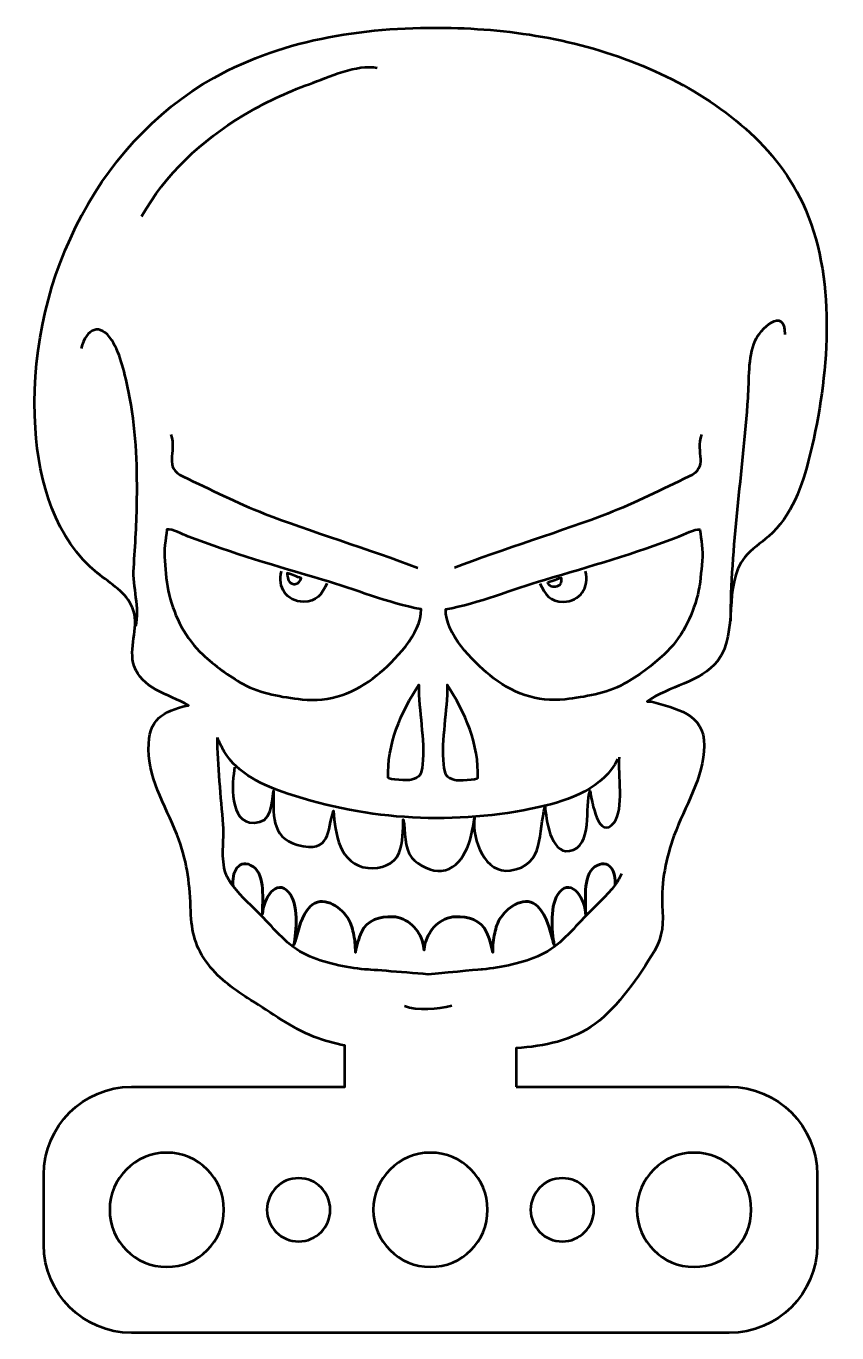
# Model space of a CAD drawing. Header units: centimetres. Extents: x -12.3 to -7.69, y -10.7 to -3.27.
import ezdxf

# ---------------------------------------------------------------- set-up
doc = ezdxf.new("R2010")
doc.units = ezdxf.units.CM
doc.header["$MEASUREMENT"] = 0
doc.layers.add('Layer 1', color=7, linetype='Continuous')

msp = doc.modelspace()

# ---------------------------------------------------------------- linework, layer by layer
at = {"layer": 'Layer 1', "lineweight": 53}
for points, knots in [([(-9.51254, -9.29999), (-9.51254, -9.29999), (-9.51254, -9.08052), (-9.51254, -9.08052), (-9.51254, -9.08052), (-9.35214, -9.07008), (-9.1937, -9.03828), (-9.06313, -8.94265), (-9.06313, -8.94265), (-8.93734, -8.85052), (-8.81045, -8.66663), (-8.72818, -8.53128), (-8.72818, -8.53128), (-8.67493, -8.44359), (-8.67563, -8.36382), (-8.68141, -8.26842), (-8.68141, -8.26842), (-8.68921, -8.13925), (-8.65865, -7.99341), (-8.61467, -7.87283), (-8.61467, -7.87283), (-8.55483, -7.7086), (-8.44378, -7.54089), (-8.44225, -7.35992), (-8.44225, -7.35992), (-8.44068, -7.17666), (-8.60542, -7.14783), (-8.74156, -7.10909), (-8.74156, -7.10909), (-8.74156, -7.10909), (-8.7669, -7.10929), (-8.7669, -7.10929), (-8.7669, -7.10929), (-8.64562, -7.01942), (-8.46137, -7.00113), (-8.3673, -6.87806), (-8.3673, -6.87806), (-8.24162, -6.71401), (-8.34112, -6.44969), (-8.21199, -6.28803), (-8.21199, -6.28803), (-8.17441, -6.24094), (-8.1215, -6.20892), (-8.07625, -6.16897), (-8.07625, -6.16897), (-7.94557, -6.05441), (-7.88366, -5.8811), (-7.84263, -5.7123), (-7.84263, -5.7123), (-7.83762, -5.69272), (-7.83312, -5.67261), (-7.82863, -5.65277), (-7.82863, -5.65277), (-7.73098, -5.21992), (-7.68786, -4.68863), (-7.88232, -4.27429), (-7.88232, -4.27429), (-8.04768, -3.92266), (-8.37789, -3.67978), (-8.72343, -3.5226), (-8.72343, -3.5226), (-9.08539, -3.35804), (-9.48571, -3.28528), (-9.88177, -3.27655), (-9.88177, -3.27655), (-10.3469, -3.26649), (-10.82553, -3.3329), (-11.23142, -3.56017), (-11.23142, -3.56017), (-11.91827, -3.94487), (-12.30033, -4.76906), (-12.24794, -5.55434), (-12.24794, -5.55434), (-12.22757, -5.86153), (-12.13469, -6.1859), (-11.89419, -6.37799), (-11.89419, -6.37799), (-11.88942, -6.38196), (-11.88467, -6.38566), (-11.87964, -6.38936), (-11.87964, -6.38936), (-11.80397, -6.44783), (-11.71586, -6.50156), (-11.68913, -6.59204), (-11.68913, -6.59204), (-11.65924, -6.69364), (-11.71904, -6.80636), (-11.68596, -6.9069), (-11.68596, -6.9069), (-11.64498, -7.0322), (-11.49544, -7.06509), (-11.37575, -7.1304), (-11.37575, -7.1304), (-11.37575, -7.1304), (-11.38395, -7.13047), (-11.38395, -7.13047), (-11.38395, -7.13047), (-11.52011, -7.1692), (-11.60546, -7.19804), (-11.6039, -7.38129), (-11.6039, -7.38129), (-11.60236, -7.56227), (-11.49132, -7.72998), (-11.43147, -7.89421), (-11.43147, -7.89421), (-11.38079, -8.03317), (-11.3693, -8.15533), (-11.3635, -8.30091), (-11.3635, -8.30091), (-11.35878, -8.41949), (-11.33868, -8.50797), (-11.26314, -8.60528), (-11.26314, -8.60528), (-11.19841, -8.68865), (-11.11109, -8.75277), (-11.02174, -8.80697), (-11.02174, -8.80697), (-10.90429, -8.87822), (-10.79189, -8.96583), (-10.66352, -9.01512), (-10.66352, -9.01512), (-10.6045, -9.03777), (-10.54592, -9.05409), (-10.48754, -9.06573), (-10.48754, -9.06573), (-10.48754, -9.06573), (-10.48754, -9.29999), (-10.48754, -9.29999), (-10.48754, -9.29999), (-10.48754, -9.29999), (-11.70003, -9.29999), (-11.70003, -9.29999), (-11.70003, -9.29999), (-11.97617, -9.29999), (-12.20003, -9.52385), (-12.20003, -9.79999), (-12.20003, -9.79999), (-12.20003, -9.79999), (-12.20003, -10.19999), (-12.20003, -10.19999), (-12.20003, -10.19999), (-12.20003, -10.47613), (-11.97617, -10.69999), (-11.70003, -10.69999), (-11.70003, -10.69999), (-11.70003, -10.69999), (-8.30003, -10.69999), (-8.30003, -10.69999), (-8.30003, -10.69999), (-8.02389, -10.69999), (-7.80003, -10.47613), (-7.80003, -10.19999), (-7.80003, -10.19999), (-7.80003, -10.19999), (-7.80003, -9.79999), (-7.80003, -9.79999), (-7.80003, -9.79999), (-7.80003, -9.52385), (-8.02389, -9.29999), (-8.30003, -9.29999), (-8.30003, -9.29999), (-8.30003, -9.29999), (-9.51254, -9.29999), (-9.51254, -9.29999)], [0, 0, 0, 0, 0.0238095, 0.0238095, 0.0238095, 0.0238095, 0.047619, 0.047619, 0.047619, 0.047619, 0.0714286, 0.0714286, 0.0714286, 0.0714286, 0.0952381, 0.0952381, 0.0952381, 0.0952381, 0.1190476, 0.1190476, 0.1190476, 0.1190476, 0.1428571, 0.1428571, 0.1428571, 0.1428571, 0.1666667, 0.1666667, 0.1666667, 0.1666667, 0.1904762, 0.1904762, 0.1904762, 0.1904762, 0.2142857, 0.2142857, 0.2142857, 0.2142857, 0.2380952, 0.2380952, 0.2380952, 0.2380952, 0.2619048, 0.2619048, 0.2619048, 0.2619048, 0.2857143, 0.2857143, 0.2857143, 0.2857143, 0.3095238, 0.3095238, 0.3095238, 0.3095238, 0.3333333, 0.3333333, 0.3333333, 0.3333333, 0.3571429, 0.3571429, 0.3571429, 0.3571429, 0.3809524, 0.3809524, 0.3809524, 0.3809524, 0.4047619, 0.4047619, 0.4047619, 0.4047619, 0.4285714, 0.4285714, 0.4285714, 0.4285714, 0.452381, 0.452381, 0.452381, 0.452381, 0.4761905, 0.4761905, 0.4761905, 0.4761905, 0.5, 0.5, 0.5, 0.5, 0.5238095, 0.5238095, 0.5238095, 0.5238095, 0.547619, 0.547619, 0.547619, 0.547619, 0.5714286, 0.5714286, 0.5714286, 0.5714286, 0.5952381, 0.5952381, 0.5952381, 0.5952381, 0.6190476, 0.6190476, 0.6190476, 0.6190476, 0.6428571, 0.6428571, 0.6428571, 0.6428571, 0.6666667, 0.6666667, 0.6666667, 0.6666667, 0.6904762, 0.6904762, 0.6904762, 0.6904762, 0.7142857, 0.7142857, 0.7142857, 0.7142857, 0.7380952, 0.7380952, 0.7380952, 0.7380952, 0.7619048, 0.7619048, 0.7619048, 0.7619048, 0.7857143, 0.7857143, 0.7857143, 0.7857143, 0.8095238, 0.8095238, 0.8095238, 0.8095238, 0.8333333, 0.8333333, 0.8333333, 0.8333333, 0.8571429, 0.8571429, 0.8571429, 0.8571429, 0.8809524, 0.8809524, 0.8809524, 0.8809524, 0.9047619, 0.9047619, 0.9047619, 0.9047619, 0.9285714, 0.9285714, 0.9285714, 0.9285714, 0.952381, 0.952381, 0.952381, 0.952381, 1, 1, 1, 1]), ([(-11.82503, -9.99999), (-11.82503, -9.8205), (-11.67952, -9.67499), (-11.50003, -9.67499), (-11.50003, -9.67499), (-11.32054, -9.67499), (-11.17503, -9.8205), (-11.17503, -9.99999), (-11.17503, -9.99999), (-11.17503, -10.17948), (-11.32054, -10.32499), (-11.50003, -10.32499), (-11.50003, -10.32499), (-11.67952, -10.32499), (-11.82503, -10.17948), (-11.82503, -9.99999)], [0, 0, 0, 0, 0.2, 0.2, 0.2, 0.2, 0.4, 0.4, 0.4, 0.4, 0.6, 0.6, 0.6, 0.6, 1, 1, 1, 1]), ([(-10.32503, -9.99999), (-10.32503, -9.8205), (-10.17952, -9.67499), (-10.00003, -9.67499), (-10.00003, -9.67499), (-9.82054, -9.67499), (-9.67503, -9.8205), (-9.67503, -9.99999), (-9.67503, -9.99999), (-9.67503, -10.17948), (-9.82054, -10.32499), (-10.00003, -10.32499), (-10.00003, -10.32499), (-10.17952, -10.32499), (-10.32503, -10.17948), (-10.32503, -9.99999)], [0, 0, 0, 0, 0.2, 0.2, 0.2, 0.2, 0.4, 0.4, 0.4, 0.4, 0.6, 0.6, 0.6, 0.6, 1, 1, 1, 1]), ([(-8.82503, -9.99999), (-8.82503, -9.8205), (-8.67952, -9.67499), (-8.50003, -9.67499), (-8.50003, -9.67499), (-8.32054, -9.67499), (-8.17503, -9.8205), (-8.17503, -9.99999), (-8.17503, -9.99999), (-8.17503, -10.17948), (-8.32054, -10.32499), (-8.50003, -10.32499), (-8.50003, -10.32499), (-8.67952, -10.32499), (-8.82503, -10.17948), (-8.82503, -9.99999)], [0, 0, 0, 0, 0.2, 0.2, 0.2, 0.2, 0.4, 0.4, 0.4, 0.4, 0.6, 0.6, 0.6, 0.6, 1, 1, 1, 1]), ([(-10.93003, -9.99999), (-10.93003, -9.90058), (-10.84944, -9.81999), (-10.75003, -9.81999), (-10.75003, -9.81999), (-10.65062, -9.81999), (-10.57003, -9.90058), (-10.57003, -9.99999), (-10.57003, -9.99999), (-10.57003, -10.0994), (-10.65062, -10.17999), (-10.75003, -10.17999), (-10.75003, -10.17999), (-10.84944, -10.17999), (-10.93003, -10.0994), (-10.93003, -9.99999)], [0, 0, 0, 0, 0.2, 0.2, 0.2, 0.2, 0.4, 0.4, 0.4, 0.4, 0.6, 0.6, 0.6, 0.6, 1, 1, 1, 1]), ([(-9.43003, -9.99999), (-9.43003, -9.90058), (-9.34944, -9.81999), (-9.25003, -9.81999), (-9.25003, -9.81999), (-9.15062, -9.81999), (-9.07003, -9.90058), (-9.07003, -9.99999), (-9.07003, -9.99999), (-9.07003, -10.0994), (-9.15062, -10.17999), (-9.25003, -10.17999), (-9.25003, -10.17999), (-9.34944, -10.17999), (-9.43003, -10.0994), (-9.43003, -9.99999)], [0, 0, 0, 0, 0.2, 0.2, 0.2, 0.2, 0.4, 0.4, 0.4, 0.4, 0.6, 0.6, 0.6, 0.6, 1, 1, 1, 1])]:
    msp.add_open_spline(points, degree=3, knots=knots, dxfattribs=at)
at = {"layer": 'Layer 1', "color": 5, "lineweight": 53}
for points, knots in [([(-11.64309, -4.35014), (-11.51012, -4.10835), (-11.3001, -3.91664), (-11.06565, -3.77519), (-11.06565, -3.77519), (-10.94629, -3.70317), (-10.81948, -3.64354), (-10.68855, -3.59589), (-10.68855, -3.59589), (-10.58451, -3.55802), (-10.41432, -3.47936), (-10.30254, -3.50347)], [0, 0, 0, 0, 0.25, 0.25, 0.25, 0.25, 0.5, 0.5, 0.5, 0.5, 1, 1, 1, 1]), ([(-8.29172, -6.65201), (-8.29177, -6.22903), (-8.22165, -5.80265), (-8.19276, -5.38183), (-8.19276, -5.38183), (-8.1856, -5.27729), (-8.19423, -5.15408), (-8.15346, -5.05613), (-8.15346, -5.05613), (-8.1286, -4.99646), (-7.98419, -4.85022), (-7.98303, -5.0204)], [0, 0, 0, 0, 0.25, 0.25, 0.25, 0.25, 0.5, 0.5, 0.5, 0.5, 1, 1, 1, 1]), ([(-11.67617, -6.68068), (-11.65099, -6.57619), (-11.69517, -6.45758), (-11.68808, -6.34827), (-11.68808, -6.34827), (-11.6796, -6.21771), (-11.67081, -6.08893), (-11.66961, -5.95796), (-11.66961, -5.95796), (-11.66771, -5.74538), (-11.67523, -5.55222), (-11.71768, -5.34386), (-11.71768, -5.34386), (-11.73706, -5.24878), (-11.76089, -5.13653), (-11.81346, -5.05314), (-11.81346, -5.05314), (-11.87755, -4.95146), (-11.95872, -4.9847), (-11.98706, -5.09979)], [0, 0, 0, 0, 0.1666667, 0.1666667, 0.1666667, 0.1666667, 0.3333333, 0.3333333, 0.3333333, 0.3333333, 0.5, 0.5, 0.5, 0.5, 0.6666667, 0.6666667, 0.6666667, 0.6666667, 1, 1, 1, 1]), ([(-11.47773, -5.58927), (-11.43966, -5.69589), (-11.52309, -5.77517), (-11.40683, -5.8289), (-11.40683, -5.8289), (-11.2525, -5.90029), (-11.10201, -5.97896), (-10.94377, -6.04017), (-10.94377, -6.04017), (-10.70325, -6.13317), (-10.33437, -6.2475), (-10.07216, -6.34713)], [0, 0, 0, 0, 0.25, 0.25, 0.25, 0.25, 0.5, 0.5, 0.5, 0.5, 1, 1, 1, 1]), ([(-8.45822, -5.58927), (-8.49628, -5.69589), (-8.41287, -5.77517), (-8.52912, -5.8289), (-8.52912, -5.8289), (-8.68345, -5.90029), (-8.83396, -5.97896), (-8.99217, -6.04017), (-8.99217, -6.04017), (-9.23269, -6.13317), (-9.60159, -6.2475), (-9.86379, -6.34713)], [0, 0, 0, 0, 0.25, 0.25, 0.25, 0.25, 0.5, 0.5, 0.5, 0.5, 1, 1, 1, 1]), ([(-10.61479, -6.41573), (-10.42965, -6.46976), (-10.24268, -6.54897), (-10.05323, -6.58367), (-10.05323, -6.58367), (-10.04977, -6.72291), (-10.20687, -6.87845), (-10.30477, -6.95938), (-10.30477, -6.95938), (-10.42386, -7.05784), (-10.57525, -7.11527), (-10.73082, -7.0961), (-10.73082, -7.0961), (-10.84707, -7.08179), (-10.96203, -7.06542), (-11.06697, -7.00832), (-11.06697, -7.00832), (-11.14623, -6.96518), (-11.23027, -6.90223), (-11.29545, -6.84135), (-11.29545, -6.84135), (-11.39259, -6.75065), (-11.45511, -6.62895), (-11.48661, -6.50079), (-11.48661, -6.50079), (-11.50239, -6.43665), (-11.50536, -6.37332), (-11.51196, -6.30808), (-11.51196, -6.30808), (-11.51844, -6.24391), (-11.50593, -6.19285), (-11.49903, -6.12928), (-11.49903, -6.12928), (-11.46987, -6.12647), (-11.4089, -6.15779), (-11.37983, -6.16897), (-11.37983, -6.16897), (-11.13072, -6.26483), (-10.8722, -6.34065), (-10.61479, -6.41573)], [0, 0, 0, 0, 0.0909091, 0.0909091, 0.0909091, 0.0909091, 0.1818182, 0.1818182, 0.1818182, 0.1818182, 0.2727273, 0.2727273, 0.2727273, 0.2727273, 0.3636364, 0.3636364, 0.3636364, 0.3636364, 0.4545455, 0.4545455, 0.4545455, 0.4545455, 0.5454545, 0.5454545, 0.5454545, 0.5454545, 0.6363636, 0.6363636, 0.6363636, 0.6363636, 0.7272727, 0.7272727, 0.7272727, 0.7272727, 0.8181818, 0.8181818, 0.8181818, 0.8181818, 1, 1, 1, 1]), ([(-9.35153, -6.41573), (-9.53668, -6.46976), (-9.72363, -6.54897), (-9.91308, -6.58367), (-9.91308, -6.58367), (-9.91655, -6.7229), (-9.75945, -6.87843), (-9.66154, -6.95938), (-9.66154, -6.95938), (-9.54245, -7.05782), (-9.39106, -7.11525), (-9.23549, -7.0961), (-9.23549, -7.0961), (-9.11924, -7.08179), (-9.00429, -7.06542), (-8.89933, -7.00832), (-8.89933, -7.00832), (-8.82009, -6.96518), (-8.73603, -6.90223), (-8.67084, -6.84135), (-8.67084, -6.84135), (-8.57372, -6.75064), (-8.51121, -6.62894), (-8.47969, -6.50079), (-8.47969, -6.50079), (-8.46393, -6.43665), (-8.46093, -6.37332), (-8.45435, -6.30808), (-8.45435, -6.30808), (-8.44788, -6.24391), (-8.46036, -6.19285), (-8.46726, -6.12928), (-8.46726, -6.12928), (-8.49644, -6.12647), (-8.55741, -6.15778), (-8.58648, -6.16897), (-8.58648, -6.16897), (-8.83559, -6.26483), (-9.09412, -6.34065), (-9.35153, -6.41573)], [0, 0, 0, 0, 0.0909091, 0.0909091, 0.0909091, 0.0909091, 0.1818182, 0.1818182, 0.1818182, 0.1818182, 0.2727273, 0.2727273, 0.2727273, 0.2727273, 0.3636364, 0.3636364, 0.3636364, 0.3636364, 0.4545455, 0.4545455, 0.4545455, 0.4545455, 0.5454545, 0.5454545, 0.5454545, 0.5454545, 0.6363636, 0.6363636, 0.6363636, 0.6363636, 0.7272727, 0.7272727, 0.7272727, 0.7272727, 0.8181818, 0.8181818, 0.8181818, 0.8181818, 1, 1, 1, 1]), ([(-10.58935, -6.4369), (-10.61693, -6.4979), (-10.64925, -6.542), (-10.72188, -6.54113), (-10.72188, -6.54113), (-10.81959, -6.53999), (-10.87092, -6.45843), (-10.84839, -6.36728)], [0, 0, 0, 0, 0.3333333, 0.3333333, 0.3333333, 0.3333333, 1, 1, 1, 1]), ([(-10.76518, -6.43898), (-10.7728, -6.44114), (-10.78113, -6.4409), (-10.78941, -6.43751), (-10.78941, -6.43751), (-10.80027, -6.43304), (-10.80653, -6.42274), (-10.81047, -6.41217), (-10.81047, -6.41217), (-10.81143, -6.40961), (-10.81701, -6.37854), (-10.8153, -6.37902), (-10.8153, -6.37902), (-10.77915, -6.38904), (-10.7622, -6.39765), (-10.73496, -6.40719), (-10.73496, -6.40719), (-10.73922, -6.42262), (-10.75097, -6.43496), (-10.76518, -6.43898)], [0, 0, 0, 0, 0.1666667, 0.1666667, 0.1666667, 0.1666667, 0.3333333, 0.3333333, 0.3333333, 0.3333333, 0.5, 0.5, 0.5, 0.5, 0.6666667, 0.6666667, 0.6666667, 0.6666667, 1, 1, 1, 1]), ([(-9.37698, -6.4369), (-9.34938, -6.49789), (-9.31706, -6.54199), (-9.24443, -6.54113), (-9.24443, -6.54113), (-9.14673, -6.53999), (-9.09539, -6.45842), (-9.11793, -6.36728)], [0, 0, 0, 0, 0.3333333, 0.3333333, 0.3333333, 0.3333333, 1, 1, 1, 1]), ([(-9.33233, -6.43001), (-9.32853, -6.45314), (-9.29993, -6.46061), (-9.28109, -6.45475), (-9.28109, -6.45475), (-9.25714, -6.44735), (-9.25251, -6.42766), (-9.25706, -6.40459), (-9.25706, -6.40459), (-9.26719, -6.40589), (-9.29577, -6.41774), (-9.29577, -6.41774), (-9.29577, -6.41774), (-9.29577, -6.41774), (-9.33233, -6.43001), (-9.33233, -6.43001)], [0, 0, 0, 0, 0.2, 0.2, 0.2, 0.2, 0.4, 0.4, 0.4, 0.4, 0.6, 0.6, 0.6, 0.6, 1, 1, 1, 1]), ([(-10.06116, -7.52724), (-10.05131, -7.51364), (-10.04866, -7.49504), (-10.0456, -7.46756), (-10.0456, -7.46756), (-10.0293, -7.32206), (-10.06931, -7.1621), (-10.06592, -7.01443), (-10.06592, -7.01443), (-10.16701, -7.16582), (-10.24944, -7.35883), (-10.24025, -7.54319), (-10.24025, -7.54319), (-10.23969, -7.55428), (-10.12243, -7.55786), (-10.11008, -7.5545), (-10.11008, -7.5545), (-10.08443, -7.54754), (-10.06994, -7.53938), (-10.06116, -7.52724)], [0, 0, 0, 0, 0.1666667, 0.1666667, 0.1666667, 0.1666667, 0.3333333, 0.3333333, 0.3333333, 0.3333333, 0.5, 0.5, 0.5, 0.5, 0.6666667, 0.6666667, 0.6666667, 0.6666667, 1, 1, 1, 1]), ([(-9.91002, -7.52724), (-9.91986, -7.51364), (-9.9225, -7.49504), (-9.92556, -7.46756), (-9.92556, -7.46756), (-9.94187, -7.32206), (-9.90186, -7.1621), (-9.90525, -7.01443), (-9.90525, -7.01443), (-9.80415, -7.16582), (-9.72173, -7.35883), (-9.73092, -7.54319), (-9.73092, -7.54319), (-9.73147, -7.55428), (-9.84873, -7.55786), (-9.86109, -7.5545), (-9.86109, -7.5545), (-9.88673, -7.54754), (-9.90123, -7.53938), (-9.91002, -7.52724)], [0, 0, 0, 0, 0.1666667, 0.1666667, 0.1666667, 0.1666667, 0.3333333, 0.3333333, 0.3333333, 0.3333333, 0.5, 0.5, 0.5, 0.5, 0.6666667, 0.6666667, 0.6666667, 0.6666667, 1, 1, 1, 1]), ([(-8.91342, -8.08826), (-8.9208, -8.1089), (-8.93377, -8.13059), (-8.94966, -8.15202), (-8.94966, -8.15202), (-8.94144, -8.07926), (-8.98377, -7.99328), (-9.06687, -8.04962), (-9.06687, -8.04962), (-9.13458, -8.09567), (-9.11661, -8.2568), (-9.11634, -8.32638), (-9.11634, -8.32638), (-9.11661, -8.23562), (-9.19412, -8.111), (-9.26582, -8.1925), (-9.26582, -8.1925), (-9.32323, -8.25812), (-9.31055, -8.41396), (-9.296, -8.49333), (-9.296, -8.49333), (-9.29838, -8.48672), (-9.30049, -8.4801), (-9.30261, -8.47323), (-9.30261, -8.47323), (-9.32323, -8.40628), (-9.3378, -8.32638), (-9.38886, -8.27505), (-9.38886, -8.27505), (-9.45687, -8.20679), (-9.55554, -8.2724), (-9.59999, -8.33696), (-9.59999, -8.33696), (-9.61931, -8.36448), (-9.62699, -8.39411), (-9.63441, -8.42612), (-9.63441, -8.42612), (-9.64208, -8.45894), (-9.64683, -8.49783), (-9.64551, -8.5354), (-9.64551, -8.5354), (-9.65396, -8.49439), (-9.66402, -8.45602), (-9.68043, -8.42031), (-9.68043, -8.42031), (-9.71217, -8.35125), (-9.78652, -8.32955), (-9.85716, -8.33273), (-9.85716, -8.33273), (-9.89924, -8.33459), (-9.93892, -8.35205), (-9.96935, -8.38063), (-9.96935, -8.38063), (-9.99871, -8.4084), (-10.01856, -8.44332), (-10.02967, -8.48195), (-10.02967, -8.48195), (-10.03365, -8.49624), (-10.03575, -8.51), (-10.03656, -8.52376), (-10.03656, -8.52376), (-10.03761, -8.50868), (-10.03946, -8.49439), (-10.04317, -8.48195), (-10.04317, -8.48195), (-10.05402, -8.44332), (-10.07412, -8.4084), (-10.10323, -8.38063), (-10.10323, -8.38063), (-10.13365, -8.35205), (-10.17361, -8.33459), (-10.21541, -8.33273), (-10.21541, -8.33273), (-10.28606, -8.32955), (-10.36067, -8.35125), (-10.39241, -8.42031), (-10.39241, -8.42031), (-10.40882, -8.45602), (-10.41887, -8.49439), (-10.42734, -8.5354), (-10.42734, -8.5354), (-10.42602, -8.49757), (-10.43078, -8.45894), (-10.43845, -8.42612), (-10.43845, -8.42612), (-10.44586, -8.39411), (-10.45353, -8.36448), (-10.47258, -8.33696), (-10.47258, -8.33696), (-10.5173, -8.2724), (-10.61573, -8.20679), (-10.68372, -8.27505), (-10.68372, -8.27505), (-10.73505, -8.32638), (-10.7496, -8.40628), (-10.76997, -8.47323), (-10.76997, -8.47323), (-10.77209, -8.4801), (-10.77421, -8.48672), (-10.77659, -8.49333), (-10.77659, -8.49333), (-10.76204, -8.41396), (-10.74934, -8.25812), (-10.80702, -8.1925), (-10.80702, -8.1925), (-10.87661, -8.11365), (-10.95121, -8.22796), (-10.95624, -8.31764), (-10.95624, -8.31764), (-10.95465, -8.24383), (-10.94091, -8.09381), (-11.00599, -8.04962), (-11.00599, -8.04962), (-11.09171, -7.99142), (-11.1343, -8.0856), (-11.12187, -8.15942), (-11.12187, -8.15942), (-11.14066, -8.13536), (-11.15548, -8.11127), (-11.16369, -8.08826), (-11.16369, -8.08826), (-11.19516, -8.00042), (-11.17215, -7.90093), (-11.17929, -7.81019), (-11.17929, -7.81019), (-11.1912, -7.65408), (-11.21024, -7.4686), (-11.21236, -7.3125)], [0, 0, 0, 0, 0.030303, 0.030303, 0.030303, 0.030303, 0.0606061, 0.0606061, 0.0606061, 0.0606061, 0.0909091, 0.0909091, 0.0909091, 0.0909091, 0.1212121, 0.1212121, 0.1212121, 0.1212121, 0.1515152, 0.1515152, 0.1515152, 0.1515152, 0.1818182, 0.1818182, 0.1818182, 0.1818182, 0.2121212, 0.2121212, 0.2121212, 0.2121212, 0.2424242, 0.2424242, 0.2424242, 0.2424242, 0.2727273, 0.2727273, 0.2727273, 0.2727273, 0.3030303, 0.3030303, 0.3030303, 0.3030303, 0.3333333, 0.3333333, 0.3333333, 0.3333333, 0.3636364, 0.3636364, 0.3636364, 0.3636364, 0.3939394, 0.3939394, 0.3939394, 0.3939394, 0.4242424, 0.4242424, 0.4242424, 0.4242424, 0.4545455, 0.4545455, 0.4545455, 0.4545455, 0.4848485, 0.4848485, 0.4848485, 0.4848485, 0.5151515, 0.5151515, 0.5151515, 0.5151515, 0.5454545, 0.5454545, 0.5454545, 0.5454545, 0.5757576, 0.5757576, 0.5757576, 0.5757576, 0.6060606, 0.6060606, 0.6060606, 0.6060606, 0.6363636, 0.6363636, 0.6363636, 0.6363636, 0.6666667, 0.6666667, 0.6666667, 0.6666667, 0.6969697, 0.6969697, 0.6969697, 0.6969697, 0.7272727, 0.7272727, 0.7272727, 0.7272727, 0.7575758, 0.7575758, 0.7575758, 0.7575758, 0.7878788, 0.7878788, 0.7878788, 0.7878788, 0.8181818, 0.8181818, 0.8181818, 0.8181818, 0.8484848, 0.8484848, 0.8484848, 0.8484848, 0.8787879, 0.8787879, 0.8787879, 0.8787879, 0.9090909, 0.9090909, 0.9090909, 0.9090909, 0.9393939, 0.9393939, 0.9393939, 0.9393939, 1, 1, 1, 1]), ([(-8.93509, -7.43686), (-9.01552, -7.5993), (-9.20658, -7.67128), (-9.38382, -7.71017), (-9.38382, -7.71017), (-9.85479, -7.81362), (-10.35378, -7.78689), (-10.81099, -7.6337), (-10.81099, -7.6337), (-10.95148, -7.5866), (-11.09727, -7.5202), (-11.1732, -7.39293), (-11.1732, -7.39293), (-11.18828, -7.36754), (-11.20019, -7.34055), (-11.21236, -7.31356)], [0, 0, 0, 0, 0.2, 0.2, 0.2, 0.2, 0.4, 0.4, 0.4, 0.4, 0.6, 0.6, 0.6, 0.6, 1, 1, 1, 1]), ([(-11.11393, -7.48104), (-11.12904, -7.57004), (-11.14869, -7.79957), (-11.00345, -7.7986), (-11.00345, -7.7986), (-10.90184, -7.79789), (-10.90251, -7.6931), (-10.89348, -7.61741), (-10.89348, -7.61741), (-10.89333, -7.74068), (-10.90981, -7.88252), (-10.75839, -7.92316), (-10.75839, -7.92316), (-10.56108, -7.97615), (-10.59087, -7.8392), (-10.55096, -7.72961), (-10.55096, -7.72961), (-10.5456, -7.85588), (-10.51563, -8.04041), (-10.35545, -8.05468), (-10.35545, -8.05468), (-10.286, -8.06088), (-10.20419, -8.03886), (-10.17765, -7.96697), (-10.17765, -7.96697), (-10.15678, -7.91051), (-10.15448, -7.83889), (-10.15498, -7.77914), (-10.15498, -7.77914), (-10.13994, -7.84754), (-10.15287, -7.94009), (-10.10574, -7.998), (-10.10574, -7.998), (-10.07135, -8.04026), (-9.99075, -8.07891), (-9.93661, -8.07206), (-9.93661, -8.07206), (-9.8097, -8.05601), (-9.76665, -7.9014), (-9.74889, -7.76914), (-9.74889, -7.76914), (-9.76665, -7.9014), (-9.68619, -8.08958), (-9.54606, -8.07015), (-9.54606, -8.07015), (-9.34737, -8.04261), (-9.38754, -7.84667), (-9.34788, -7.7045), (-9.34788, -7.7045), (-9.34243, -7.77089), (-9.3199, -7.97633), (-9.20939, -7.95826), (-9.20939, -7.95826), (-9.06935, -7.93538), (-9.12601, -7.70006), (-9.09183, -7.61632), (-9.09183, -7.61632), (-9.08193, -7.67585), (-9.04317, -7.90703), (-8.95494, -7.79585), (-8.95494, -7.79585), (-8.8977, -7.72372), (-8.93331, -7.51705), (-8.92476, -7.42482)], [0, 0, 0, 0, 0.0588235, 0.0588235, 0.0588235, 0.0588235, 0.1176471, 0.1176471, 0.1176471, 0.1176471, 0.1764706, 0.1764706, 0.1764706, 0.1764706, 0.2352941, 0.2352941, 0.2352941, 0.2352941, 0.2941176, 0.2941176, 0.2941176, 0.2941176, 0.3529412, 0.3529412, 0.3529412, 0.3529412, 0.4117647, 0.4117647, 0.4117647, 0.4117647, 0.4705882, 0.4705882, 0.4705882, 0.4705882, 0.5294118, 0.5294118, 0.5294118, 0.5294118, 0.5882353, 0.5882353, 0.5882353, 0.5882353, 0.6470588, 0.6470588, 0.6470588, 0.6470588, 0.7058824, 0.7058824, 0.7058824, 0.7058824, 0.7647059, 0.7647059, 0.7647059, 0.7647059, 0.8235294, 0.8235294, 0.8235294, 0.8235294, 0.8823529, 0.8823529, 0.8823529, 0.8823529, 1, 1, 1, 1]), ([(-9.06687, -8.04962), (-9.13458, -8.09567), (-9.11661, -8.2568), (-9.11634, -8.32638), (-9.11634, -8.32638), (-9.11661, -8.23562), (-9.19412, -8.111), (-9.26582, -8.1925), (-9.26582, -8.1925), (-9.32323, -8.25812), (-9.31055, -8.41396), (-9.296, -8.49333), (-9.296, -8.49333), (-9.29838, -8.48672), (-9.30049, -8.4801), (-9.30261, -8.47323), (-9.30261, -8.47323), (-9.32323, -8.40628), (-9.33778, -8.32638), (-9.38886, -8.27505), (-9.38886, -8.27505), (-9.45684, -8.20679), (-9.55554, -8.2724), (-9.59999, -8.33696), (-9.59999, -8.33696), (-9.61931, -8.36448), (-9.62699, -8.39411), (-9.63441, -8.42612), (-9.63441, -8.42612), (-9.64205, -8.45894), (-9.64683, -8.49783), (-9.64551, -8.5354), (-9.64551, -8.5354), (-9.65396, -8.49439), (-9.66402, -8.45602), (-9.68043, -8.42031), (-9.68043, -8.42031), (-9.71217, -8.35125), (-9.78652, -8.32955), (-9.85716, -8.33273), (-9.85716, -8.33273), (-9.89924, -8.33459), (-9.93892, -8.35205), (-9.96935, -8.38063), (-9.96935, -8.38063), (-9.99871, -8.4084), (-10.01856, -8.44332), (-10.02967, -8.48195), (-10.02967, -8.48195), (-10.03363, -8.49624), (-10.03575, -8.51), (-10.03656, -8.52376), (-10.03656, -8.52376), (-10.03761, -8.50868), (-10.03946, -8.49439), (-10.04317, -8.48195), (-10.04317, -8.48195), (-10.05401, -8.44332), (-10.07412, -8.4084), (-10.10323, -8.38063), (-10.10323, -8.38063), (-10.13365, -8.35205), (-10.1736, -8.33459), (-10.21541, -8.33273), (-10.21541, -8.33273), (-10.28605, -8.32955), (-10.36067, -8.35125), (-10.39241, -8.42031), (-10.39241, -8.42031), (-10.40882, -8.45602), (-10.41887, -8.49439), (-10.42734, -8.5354), (-10.42734, -8.5354), (-10.42602, -8.49757), (-10.43078, -8.45894), (-10.43845, -8.42612), (-10.43845, -8.42612), (-10.44586, -8.39411), (-10.45353, -8.36448), (-10.47258, -8.33696), (-10.47258, -8.33696), (-10.5173, -8.2724), (-10.61571, -8.20679), (-10.68372, -8.27505), (-10.68372, -8.27505), (-10.73505, -8.32638), (-10.7496, -8.40628), (-10.76997, -8.47323), (-10.76997, -8.47323), (-10.77209, -8.4801), (-10.77421, -8.48672), (-10.77659, -8.49333), (-10.77659, -8.49333), (-10.76204, -8.41396), (-10.74934, -8.25812), (-10.80701, -8.1925), (-10.80701, -8.1925), (-10.87661, -8.11365), (-10.95121, -8.22796), (-10.95624, -8.31764), (-10.95624, -8.31764), (-10.95465, -8.24383), (-10.94089, -8.09381), (-11.00598, -8.04962), (-11.00598, -8.04962), (-11.09171, -7.99142), (-11.1343, -8.0856), (-11.12187, -8.15942), (-11.12187, -8.15942), (-11.07583, -8.21975), (-11.00731, -8.27954), (-10.96444, -8.324), (-10.96444, -8.324), (-10.88481, -8.40628), (-10.81046, -8.50154), (-10.70541, -8.54996), (-10.70541, -8.54996), (-10.60541, -8.59626), (-10.4829, -8.62192), (-10.3731, -8.63224), (-10.3731, -8.63224), (-10.3731, -8.63224), (-10.1662, -8.64679), (-10.0122, -8.66108), (-10.0122, -8.66108), (-9.85822, -8.64679), (-9.70424, -8.63224), (-9.70424, -8.63224), (-9.70424, -8.63224), (-9.59443, -8.62192), (-9.47193, -8.59626), (-9.37165, -8.54996), (-9.37165, -8.54996), (-9.26688, -8.50154), (-9.19254, -8.40628), (-9.11289, -8.324), (-9.11289, -8.324), (-9.06792, -8.2777), (-8.99568, -8.21473), (-8.94964, -8.15202), (-8.94964, -8.15202), (-8.94144, -8.07926), (-8.98377, -7.99328), (-9.06687, -8.04962)], [0, 0, 0, 0, 0.027027, 0.027027, 0.027027, 0.027027, 0.0540541, 0.0540541, 0.0540541, 0.0540541, 0.0810811, 0.0810811, 0.0810811, 0.0810811, 0.1081081, 0.1081081, 0.1081081, 0.1081081, 0.1351351, 0.1351351, 0.1351351, 0.1351351, 0.1621622, 0.1621622, 0.1621622, 0.1621622, 0.1891892, 0.1891892, 0.1891892, 0.1891892, 0.2162162, 0.2162162, 0.2162162, 0.2162162, 0.2432432, 0.2432432, 0.2432432, 0.2432432, 0.2702703, 0.2702703, 0.2702703, 0.2702703, 0.2972973, 0.2972973, 0.2972973, 0.2972973, 0.3243243, 0.3243243, 0.3243243, 0.3243243, 0.3513514, 0.3513514, 0.3513514, 0.3513514, 0.3783784, 0.3783784, 0.3783784, 0.3783784, 0.4054054, 0.4054054, 0.4054054, 0.4054054, 0.4324324, 0.4324324, 0.4324324, 0.4324324, 0.4594595, 0.4594595, 0.4594595, 0.4594595, 0.4864865, 0.4864865, 0.4864865, 0.4864865, 0.5135135, 0.5135135, 0.5135135, 0.5135135, 0.5405405, 0.5405405, 0.5405405, 0.5405405, 0.5675676, 0.5675676, 0.5675676, 0.5675676, 0.5945946, 0.5945946, 0.5945946, 0.5945946, 0.6216216, 0.6216216, 0.6216216, 0.6216216, 0.6486486, 0.6486486, 0.6486486, 0.6486486, 0.6756757, 0.6756757, 0.6756757, 0.6756757, 0.7027027, 0.7027027, 0.7027027, 0.7027027, 0.7297297, 0.7297297, 0.7297297, 0.7297297, 0.7567568, 0.7567568, 0.7567568, 0.7567568, 0.7837838, 0.7837838, 0.7837838, 0.7837838, 0.8108108, 0.8108108, 0.8108108, 0.8108108, 0.8378378, 0.8378378, 0.8378378, 0.8378378, 0.8648649, 0.8648649, 0.8648649, 0.8648649, 0.8918919, 0.8918919, 0.8918919, 0.8918919, 0.9189189, 0.9189189, 0.9189189, 0.9189189, 0.9459459, 0.9459459, 0.9459459, 0.9459459, 1, 1, 1, 1])]:
    msp.add_open_spline(points, degree=3, knots=knots, dxfattribs=at)
msp.add_open_spline([(-10.1482, -8.84034), (-10.07502, -8.86822), (-9.95778, -8.85815), (-9.87933, -8.83827)], degree=3, dxfattribs=at)

doc.saveas('drawing.dxf')
